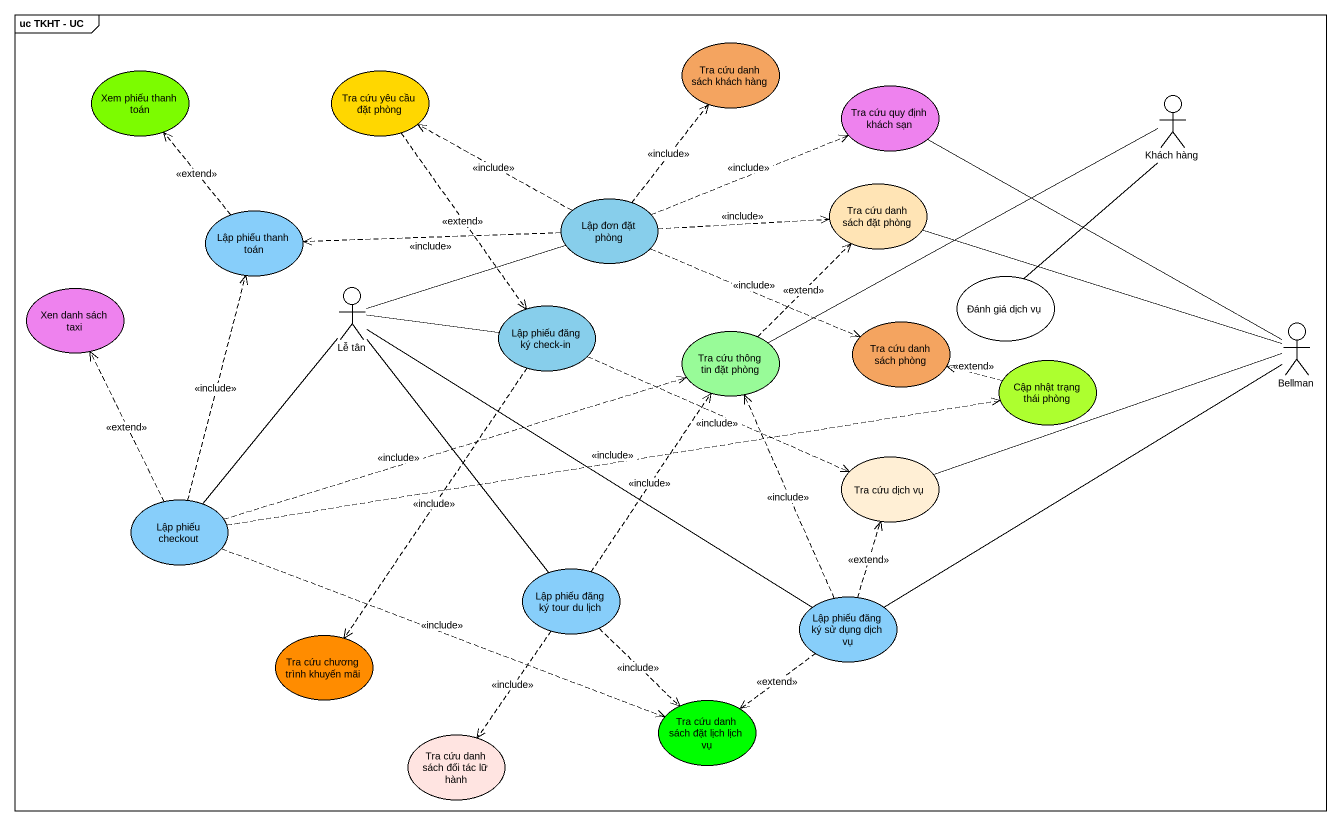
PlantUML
@startuml
mainframe uc TKHT - UC
usecase "Xem phiếu thanh toán" as Xem_phiếu_thanh_toán #7CFC00
usecase "Tra cứu yêu cầu đặt phòng" as Tra_cứu_yêu_cầu_đặt_phòng #FFD700
usecase "Tra cứu danh sách khách hàng" as Tra_cứu_danh_sách_khách_hàng #F4A460
usecase "Tra cứu quy định khách sạn" as Tra_cứu_quy_định_khách_sạn #EE82EE
actor "Khách hàng" as Khách_hàng
usecase "Tra cứu danh sách đặt phòng" as Tra_cứu_danh_sách_đặt_phòng #FFE4B5
usecase "Lập phiếu thanh toán" as Lập_phiếu_thanh_toán #87CEFA
usecase "Lập đơn đặt phòng" as Lập_đơn_đặt_phòng #87CEEB
usecase "Đánh giá dịch vụ" as Đánh_giá_dịch_vụ
usecase "Xen danh sách taxi" as Xen_danh_sách_taxi #EE82EE
actor "Lễ tân" as Lễ_tân
usecase "Lập phiếu đăng ký check-in" as Lập_phiếu_đăng_ký_check_in #87CEEB
usecase "Tra cứu danh sách phòng" as Tra_cứu_danh_sách_phòng #F4A460
actor Bellman
usecase "Tra cứu thông tin đặt phòng" as Tra_cứu_thông_tin_đặt_phòng #98FB98
usecase "Cập nhật trạng thái phòng" as Cập_nhật_trạng_thái_phòng #ADFF2F
usecase "Tra cứu dịch vụ" as Tra_cứu_dịch_vụ #FFEFD5
usecase "Lập phiếu checkout" as Lập_phiếu_checkout #87CEFA
usecase "Lập phiếu đăng ký tour du lịch" as Lập_phiếu_đăng_ký_tour_du #87CEFA
usecase "Lập phiếu đăng ký sử dụng dịch vụ" as Lập_phiếu_đăng_ký_sử_dụng #87CEFA
usecase "Tra cứu chương trình khuyến mãi" as Tra_cứu_chương_trình_khuyến #FF8C00
usecase "Tra cứu danh sách đặt lịch lịch vụ" as Tra_cứu_danh_sách_đặt_lịch #00FF00
usecase "Tra cứu danh sách đối tác lữ hành" as Tra_cứu_danh_sách_đối_tác #FFE4E1
Tra_cứu_yêu_cầu_đặt_phòng ..> Lập_phiếu_đăng_ký_check_in : <<extend>>
Khách_hàng -left- Tra_cứu_thông_tin_đặt_phòng
Lập_phiếu_thanh_toán .up.> Xem_phiếu_thanh_toán : <<extend>>
Lập_đơn_đặt_phòng .left.> Tra_cứu_yêu_cầu_đặt_phòng : <<include>>
Lập_đơn_đặt_phòng .up.> Tra_cứu_danh_sách_khách_hàng : <<include>>
Lập_đơn_đặt_phòng .right.> Tra_cứu_quy_định_khách_sạn : <<include>>
Lập_đơn_đặt_phòng .right.> Tra_cứu_danh_sách_đặt_phòng : <<include>>
Lập_đơn_đặt_phòng .left.> Lập_phiếu_thanh_toán : <<include>>
Lập_đơn_đặt_phòng .right.> Tra_cứu_danh_sách_phòng : <<include>>
Đánh_giá_dịch_vụ -up- Khách_hàng
Lễ_tân -right- Lập_đơn_đặt_phòng
Lễ_tân -right- Lập_phiếu_đăng_ký_check_in
Lễ_tân -- Lập_phiếu_checkout
Lễ_tân -- Lập_phiếu_đăng_ký_tour_du
Lễ_tân -- Lập_phiếu_đăng_ký_sử_dụng
Lập_phiếu_đăng_ký_check_in .right.> Tra_cứu_dịch_vụ : <<include>>
Lập_phiếu_đăng_ký_check_in ..> Tra_cứu_chương_trình_khuyến : <<include>>
Bellman -up- Tra_cứu_quy_định_khách_sạn
Bellman -left- Tra_cứu_danh_sách_đặt_phòng
Bellman -left- Tra_cứu_dịch_vụ
Bellman -left- Lập_phiếu_đăng_ký_sử_dụng
Tra_cứu_thông_tin_đặt_phòng .up.> Tra_cứu_danh_sách_đặt_phòng : <<extend>>
Cập_nhật_trạng_thái_phòng .left.> Tra_cứu_danh_sách_phòng : <<extend>>
Lập_phiếu_checkout .up.> Lập_phiếu_thanh_toán : <<include>>
Lập_phiếu_checkout .up.> Xen_danh_sách_taxi : <<extend>>
Lập_phiếu_checkout .right.> Tra_cứu_thông_tin_đặt_phòng : <<include>>
Lập_phiếu_checkout .right.> Cập_nhật_trạng_thái_phòng : <<include>>
Lập_phiếu_checkout .right.> Tra_cứu_danh_sách_đặt_lịch : <<include>>
Lập_phiếu_đăng_ký_tour_du .up.> Tra_cứu_thông_tin_đặt_phòng : <<include>>
Lập_phiếu_đăng_ký_tour_du ..> Tra_cứu_danh_sách_đặt_lịch : <<include>>
Lập_phiếu_đăng_ký_tour_du ..> Tra_cứu_danh_sách_đối_tác : <<include>>
Lập_phiếu_đăng_ký_sử_dụng .up.> Tra_cứu_thông_tin_đặt_phòng : <<include>>
Lập_phiếu_đăng_ký_sử_dụng .up.> Tra_cứu_dịch_vụ : <<extend>>
Lập_phiếu_đăng_ký_sử_dụng ..> Tra_cứu_danh_sách_đặt_lịch : <<extend>>
@enduml
